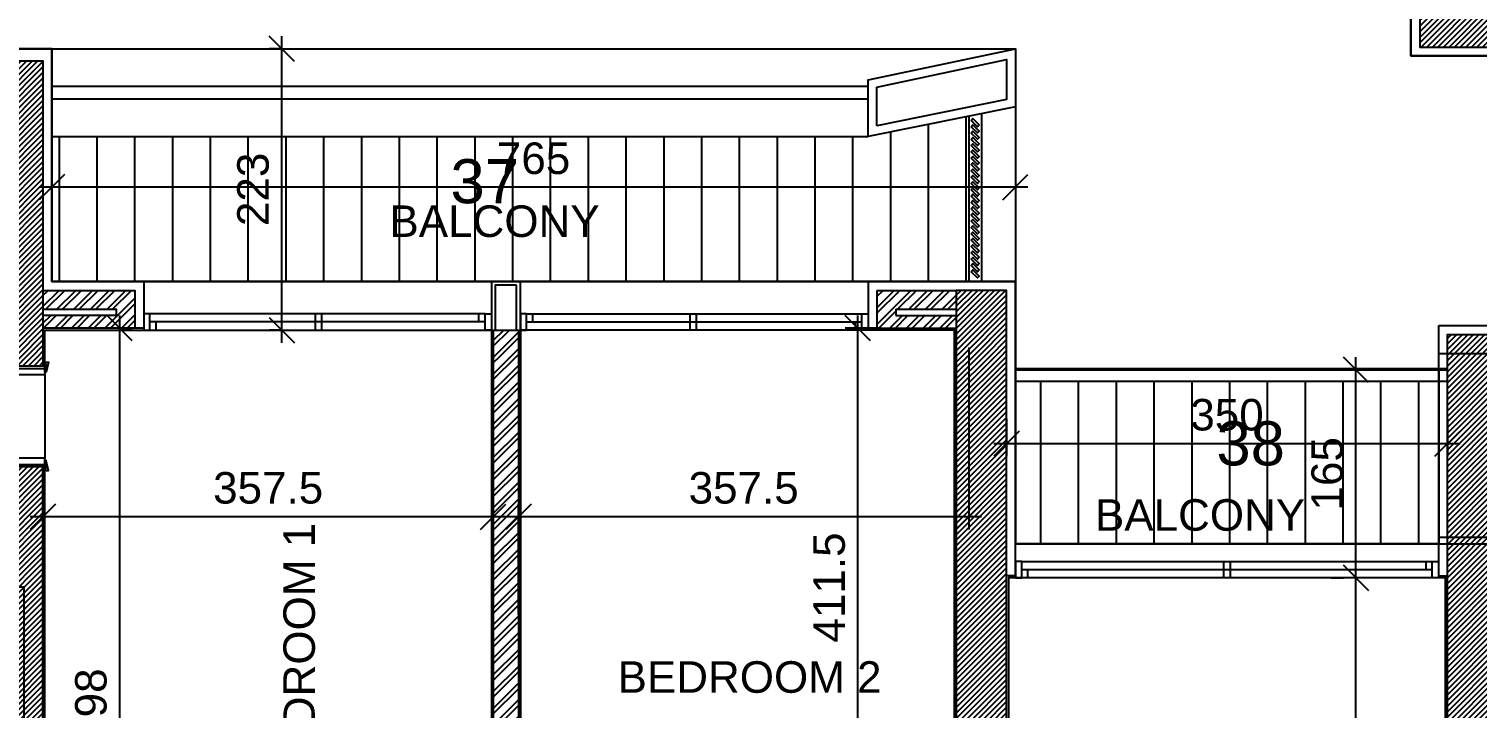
# Model space of a CAD drawing. Extents: x -1.8 to 45.6, y -22.6 to 61.5.
# Drawn here: x 15.67 to 27.16, y 17.37 to 22.75 of the extents above; entities that cross this region are included whole.
import ezdxf
from ezdxf.enums import TextEntityAlignment as Align

# ---------------------------------------------------------------- set-up
doc = ezdxf.new("R2010")
doc.units = 0
doc.header["$MEASUREMENT"] = 0
doc.header["$PDMODE"] = 35
doc.header["$PDSIZE"] = 0.3
doc.layers.get('0').update_dxf_attribs({"linetype": 'CONTINUOUS'})
doc.layers.get('DEFPOINTS').update_dxf_attribs({"linetype": 'CONTINUOUS'})
for name, color, linetype in [('A-ALU', 9, 'CONTINUOUS'), ('A-AREAS', 6, 'CONTINUOUS'), ('A-AREAS-TXT', 6, 'CONTINUOUS'), ('A-BALUST', 1, 'CONTINUOUS'), ('A-claustra', 9, 'CONTINUOUS'), ('a-dim', 3, 'CONTINUOUS'), ('A-DOORS', 1, 'CONTINUOUS'), ('A-HATCH-CONC', 8, 'CONTINUOUS'), ('A-HATCH-WALL', 8, 'CONTINUOUS'), ('A-NOMENCLATURE', 3, 'CONTINUOUS'), ('A-PLASTER', 8, 'CONTINUOUS'), ('A-PROJECTION', 9, 'CONTINUOUS'), ('a-revetement', 1, 'CONTINUOUS'), ('a-stru-fac', 200, 'CONTINUOUS'), ('A-TILES', 137, 'CONTINUOUS'), ('A-WALL', 4, 'CONTINUOUS'), ('S-2ND-3RD-4-5-6TH$0$A-STR 2-3-4-5-6', 2, 'CONTINUOUS')]:
    doc.layers.add(name, color=color, linetype=linetype)
doc.styles.add('A100-STEXT', font='arial.ttf', dxfattribs={"height": 0.25})
doc.dimstyles.new('A100-DIM', dxfattribs={"dimtxt": 0.25, "dimasz": 0.2, "dimexe": 0.1, "dimexo": 0.3, "dimgap": 0.1, "dimtad": 1, "dimlfac": 100, "dimrnd": 0.5, "dimdsep": 46, "dimtxsty": 'A100-STEXT', "dimblk1": 'OBLIQUE', "dimblk2": 'OBLIQUE', "dimsah": 1, "dimcen": -0.05, "dimdle": 0.1, "dimclrd": 15, "dimclre": 15, "dimclrt": 256, "dimadec": 0, "dimazin": 0, "dimtfac": 0.28, "dimtix": 1, "dimtmove": 2, "dimatfit": 3, "dimldrblk": 'OBLIQUE', "dimfxl": 1, "dimtolj": 1, "dimarcsym": 0})

# ---------------------------------------------------------------- blocks, each defined once
blk = doc.blocks.new('A$C3192633D')
at = {"layer": 'A-DOORS'}
for p, q in [((-0.365, 0.009), (-0.374, -0.019)), ((-0.374, 0.009), (-0.365, -0.019)), ((0, 0.009), (0.009, -0.019)), ((0.009, 0.009), (0, -0.019)), ((0.49, 0.02), (0.61, 0.02)), ((0.49, 0), (0.49, 0.019)), ((0.61, -0.003), (0.61, 0.023)), ((0.61, 0.023), (0.615, 0.023)), ((0.625, 0.023), (0.63, 0.023)), ((0.63, -0.003), (0.63, 0.023)), ((0.63, 0.02), (0.644, 0.02)), ((0.645, 0), (0.645, 0.019)), ((0, -0.11), (0, -0.06)), ((0, -0.06), (0.12, -0.06)), ((0.12, -0.11), (0, -0.11)), ((0.56, -0.06), (0.12, -0.06)), ((0.12, -0.11), (0.56, -0.11)), ((0.483, -0.06), (0.36, -0.06)), ((0.483, -0.11), (0.36, -0.11)), ((0.49, 0), (0.61, 0)), ((0.68, -0.06), (0.56, -0.06)), ((0.56, -0.11), (0.68, -0.11)), ((0.6, -0.06), (0.6, -0.052)), ((0.6, -0.06), (0.64, -0.06)), ((0.6, -0.11), (0.6, -0.118)), ((0.6, -0.11), (0.64, -0.11)), ((0.602, -0.05), (0.638, -0.05)), ((0.61, -0.003), (0.612, -0.003)), ((0.612, -0.05), (0.612, -0.003)), ((0.627, -0.05), (0.627, -0.003)), ((0.627, -0.003), (0.63, -0.003)), ((0.63, 0), (0.644, 0)), ((0.64, -0.06), (0.64, -0.052)), ((0.64, -0.11), (0.64, -0.118)), ((0.68, -0.11), (0.68, -0.06)), ((0.49, -0.17), (0.49, -0.189)), ((0.49, -0.17), (0.61, -0.17)), ((0.49, -0.19), (0.61, -0.19)), ((0.602, -0.12), (0.638, -0.12)), ((0.61, -0.167), (0.61, -0.193)), ((0.61, -0.167), (0.612, -0.167)), ((0.61, -0.193), (0.615, -0.193)), ((0.612, -0.12), (0.612, -0.167)), ((0.625, -0.193), (0.63, -0.193)), ((0.627, -0.12), (0.627, -0.167)), ((0.627, -0.167), (0.63, -0.167)), ((0.63, -0.167), (0.63, -0.193)), ((0.63, -0.17), (0.644, -0.17)), ((0.63, -0.19), (0.644, -0.19)), ((0.645, -0.17), (0.645, -0.189)), ((-0.365, -0.809), (-0.374, -0.781)), ((-0.374, -0.809), (-0.365, -0.781)), ((0, -0.809), (0.009, -0.781)), ((0.009, -0.809), (0, -0.781))]:
    blk.add_line(p, q, dxfattribs=at)
at = {"layer": 'A-DOORS', "color": 8}
for p, q in [((-0.365, -0.07), (-0.365, -0.73)), ((0, -0.74), (0, -0.06))]:
    blk.add_line(p, q, dxfattribs=at)
at = {"layer": 'A-DOORS'}
for points in [[(-0.365, 0.01), (-0.365, 0.025), (-0.375, 0.025), (-0.375, 0.03), (-0.395, 0.03), (-0.375, -0.048, 0.381769), (-0.373, -0.05), (-0.365, -0.05), (-0.365, -0.02), (-0.375, -0.02), (-0.375, 0.01), (-0.365, 0.01)], [(0, 0.01), (0, 0.025), (0.01, 0.025), (0.01, 0.03), (0.03, 0.03), (0.01, -0.048, -0.381769), (0.008, -0.05), (0, -0.05), (0, -0.02), (0.01, -0.02), (0.01, 0.01), (0, 0.01)], [(-0.365, -0.81), (-0.365, -0.825), (-0.375, -0.825), (-0.375, -0.83), (-0.395, -0.83), (-0.375, -0.752, -0.381769), (-0.373, -0.75), (-0.365, -0.75), (-0.365, -0.78), (-0.375, -0.78), (-0.375, -0.81), (-0.365, -0.81)], [(0, -0.81), (0, -0.825), (0.01, -0.825), (0.01, -0.83), (0.03, -0.83), (0.01, -0.752, 0.381769), (0.008, -0.75), (0, -0.75), (0, -0.78), (0.01, -0.78), (0.01, -0.81), (0, -0.81)]]:
    blk.add_lwpolyline(points, format="xyb", dxfattribs=at)
for points in [[(-0.365, 0.009), (-0.365, -0.019), (-0.374, -0.019), (-0.374, 0.009)], [(0, 0.009), (0, -0.019), (0.009, -0.019), (0.009, 0.009)], [(-0.365, -0.809), (-0.365, -0.781), (-0.374, -0.781), (-0.374, -0.809)], [(0, -0.809), (0, -0.781), (0.009, -0.781), (0.009, -0.809)]]:
    blk.add_lwpolyline(points, close=True, dxfattribs=at)
for points in [[(-0.365, 0), (0, 0), (0, -0.02), (-0.365, -0.02), (-0.365, 0)], [(0, -0.02), (-0.365, -0.02), (-0.365, -0.07), (-0.04, -0.07)], [(-0.04, -0.07), (-0.04, -0.06), (0, -0.06), (0, -0.02)], [(0, -0.78), (-0.365, -0.78), (-0.365, -0.73), (-0.04, -0.73)], [(-0.365, -0.8), (0, -0.8), (0, -0.78), (-0.365, -0.78), (-0.365, -0.8)], [(-0.04, -0.73), (-0.04, -0.74), (0, -0.74), (0, -0.78)]]:
    blk.add_lwpolyline(points, dxfattribs=at)
blk.add_arc((0, -0.06), 0.68, 270.0254, 359.9746, dxfattribs=at)
at = {"layer": 'A-DOORS', "extrusion": (0, 0, -1)}
for centre, major_axis, start_param, end_param in [((0.49, 0.019), (-0.000354, 0.000354), 5.497787, 7.068583), ((0.49, 0), (0.000354, 0.000354), 2.356194, 3.926991), ((0.62, 0.031), (-0.00642, 0.00642), 3.344077, 4.509904), ((0.644, 0.019), (0.000354, 0.000354), -0.785398, 0.785398), ((0.644, 0), (-0.000354, 0.000354), 2.356194, 3.926991), ((0.602, -0.052), (-0.00141, 0.00141), 5.497787, 7.068583), ((0.62, -0.021), (-0.0138, 0.0138), 0.390607, 1.180189), ((0.638, -0.052), (0.00141, 0.00141), -0.785398, 0.785398), ((0.49, -0.17), (-0.000354, 0.000354), 5.497787, 7.068583), ((0.49, -0.189), (0.000354, 0.000354), 2.356194, 3.926991), ((0.602, -0.118), (0.00141, 0.00141), 2.356194, 3.926991), ((0.62, -0.149), (-0.0138, 0.0138), 3.5322, 4.321782), ((0.62, -0.201), (0.00642, 0.00642), -1.368312, -0.202485), ((0.638, -0.118), (-0.00141, 0.00141), 2.356194, 3.926991), ((0.644, -0.17), (0.000354, 0.000354), -0.785398, 0.785398), ((0.644, -0.189), (-0.000354, 0.000354), 2.356194, 3.926991)]:
    blk.add_ellipse(centre, major_axis=major_axis, ratio=1, start_param=start_param, end_param=end_param, dxfattribs=at)
blk = doc.blocks.new('A$C5D3262F0')
at = {"layer": 'A-ALU'}
for p, q in [((19.288, 20.495), (16.628, 20.495)), ((17.941, 20.365), (17.941, 20.495)), ((17.991, 20.365), (17.991, 20.495)), ((19.238, 20.43), (19.238, 20.495)), ((19.618, 20.495), (22.278, 20.495)), ((19.668, 20.43), (19.668, 20.495)), ((20.916, 20.365), (20.916, 20.495)), ((20.966, 20.365), (20.966, 20.495)), ((16.578, 20.365), (19.338, 20.365)), ((19.288, 20.43), (16.628, 20.43)), ((16.678, 20.365), (16.678, 20.43)), ((22.328, 20.365), (19.568, 20.365)), ((19.618, 20.43), (22.278, 20.43)), ((22.228, 20.365), (22.228, 20.43)), ((23.548, 18.53), (26.808, 18.53)), ((26.758, 18.465), (26.758, 18.53)), ((26.858, 18.4), (23.498, 18.4)), ((23.548, 18.465), (26.808, 18.465)), ((23.598, 18.4), (23.598, 18.465))]:
    blk.add_line(p, q, dxfattribs=at)
for points in [[(16.628, 20.495), (16.578, 20.495), (16.578, 20.365), (16.628, 20.365)], [(19.288, 20.495), (19.338, 20.495), (19.338, 20.365), (19.288, 20.365)], [(19.618, 20.495), (19.568, 20.495), (19.568, 20.365), (19.618, 20.365)], [(22.278, 20.495), (22.328, 20.495), (22.328, 20.365), (22.278, 20.365)], [(23.548, 18.53), (23.498, 18.53), (23.498, 18.4), (23.548, 18.4)], [(25.153, 18.53), (25.203, 18.53), (25.203, 18.4), (25.153, 18.4)], [(26.808, 18.53), (26.858, 18.53), (26.858, 18.4), (26.808, 18.4)]]:
    blk.add_lwpolyline(points, close=True, dxfattribs=at)
blk = doc.blocks.new('_OBLIQUE')
at = {"color": 0, "linetype": 'ByBlock'}
blk.add_line((-0.5, -0.5), (0.5, 0.5), dxfattribs=at)
blk = doc.blocks.new('*D133')
at = {"layer": 'a-dim', "color": 15, "lineweight": -2}
for p, q in [((26.508, 18.4), (26.102, 18.4)), ((26.202, 14.2), (26.202, 18.5)), ((26.628, 14.3), (26.102, 14.3))]:
    blk.add_line(p, q, dxfattribs=at)
at = {"layer": 'DEFPOINTS', "color": 0}
for p in [(26.202, 18.4), (26.808, 18.4), (26.928, 14.3)]:
    blk.add_point(p, dxfattribs=at)
at = {"layer": 'a-dim', "color": 15, "lineweight": -2, "xscale": 0.2, "yscale": 0.2, "zscale": 0.2}
for p, rotation in [((26.202, 18.4), 90), ((26.202, 14.3), 270)]:
    blk.add_blockref('_OBLIQUE', p, dxfattribs=dict(at, rotation=rotation))
at = {"layer": 'a-dim', "insert": (25.975, 16.35), "char_height": 0.25, "attachment_point": 5, "rotation": 90, "style": 'A100-STEXT'}
blk.add_mtext('\\A1;410', dxfattribs=at)
blk = doc.blocks.new('*D135')
at = {"layer": 'a-dim', "color": 15, "lineweight": -2}
for p, q in [((19.353, 20.226), (19.353, 18.784)), ((15.778, 18.108), (15.778, 18.984)), ((19.453, 18.884), (15.678, 18.884))]:
    blk.add_line(p, q, dxfattribs=at)
at = {"layer": 'DEFPOINTS', "color": 0}
for p in [(19.353, 20.526), (15.778, 18.884), (15.778, 17.808)]:
    blk.add_point(p, dxfattribs=at)
at = {"layer": 'a-dim', "color": 15, "lineweight": -2, "xscale": 0.2, "yscale": 0.2, "zscale": 0.2, "rotation": 180}
blk.add_blockref('_OBLIQUE', (15.778, 18.884), dxfattribs=at)
at = {"layer": 'a-dim', "color": 15, "lineweight": -2, "xscale": 0.2, "yscale": 0.2, "zscale": 0.2}
blk.add_blockref('_OBLIQUE', (19.353, 18.884), dxfattribs=at)
at = {"layer": 'a-dim', "insert": (17.566, 19.112), "char_height": 0.25, "attachment_point": 5, "style": 'A100-STEXT'}
blk.add_mtext('\\A1;357.5', dxfattribs=at)
blk = doc.blocks.new('*D139')
at = {"layer": 'a-dim', "color": 15, "lineweight": -2}
for p, q in [((16.387, 20.48), (16.387, 14.3)), ((16.382, 20.38), (16.487, 20.38)), ((16.282, 14.4), (16.487, 14.4))]:
    blk.add_line(p, q, dxfattribs=at)
at = {"layer": 'DEFPOINTS', "color": 0}
for p in [(16.082, 20.38), (15.982, 14.4), (16.387, 14.4)]:
    blk.add_point(p, dxfattribs=at)
at = {"layer": 'a-dim', "color": 15, "lineweight": -2, "xscale": 0.2, "yscale": 0.2, "zscale": 0.2}
for p, rotation in [((16.387, 20.38), 90), ((16.387, 14.4), 270)]:
    blk.add_blockref('_OBLIQUE', p, dxfattribs=dict(at, rotation=rotation))
at = {"layer": 'a-dim', "insert": (16.16, 17.39), "char_height": 0.25, "attachment_point": 5, "rotation": 90, "style": 'A100-STEXT'}
blk.add_mtext('\\A1;598', dxfattribs=at)
blk = doc.blocks.new('*D142')
at = {"layer": 'a-dim', "color": 15, "lineweight": -2}
for p, q in [((22.248, 16.165), (22.248, 20.48)), ((22.413, 20.38), (22.148, 20.38)), ((21.093, 16.265), (22.348, 16.265))]:
    blk.add_line(p, q, dxfattribs=at)
at = {"layer": 'DEFPOINTS', "color": 0}
for p in [(22.248, 20.38), (22.713, 20.38), (20.793, 16.265)]:
    blk.add_point(p, dxfattribs=at)
at = {"layer": 'a-dim', "color": 15, "lineweight": -2, "xscale": 0.2, "yscale": 0.2, "zscale": 0.2}
for p, rotation in [((22.248, 20.38), 90), ((22.248, 16.265), 270)]:
    blk.add_blockref('_OBLIQUE', p, dxfattribs=dict(at, rotation=rotation))
at = {"layer": 'a-dim', "insert": (22.021, 18.323), "char_height": 0.25, "attachment_point": 5, "rotation": 90, "style": 'A100-STEXT'}
blk.add_mtext('\\A1;411.5', dxfattribs=at)
blk = doc.blocks.new('*D259')
at = {"layer": 'a-dim', "color": 15, "lineweight": -2}
for p, q in [((23.128, 20.226), (23.128, 18.784)), ((19.553, 18.108), (19.553, 18.984)), ((23.228, 18.884), (19.453, 18.884))]:
    blk.add_line(p, q, dxfattribs=at)
at = {"layer": 'DEFPOINTS', "color": 0}
for p in [(23.128, 20.526), (19.553, 18.884), (19.553, 17.808)]:
    blk.add_point(p, dxfattribs=at)
at = {"layer": 'a-dim', "color": 15, "lineweight": -2, "xscale": 0.2, "yscale": 0.2, "zscale": 0.2, "rotation": 180}
blk.add_blockref('_OBLIQUE', (19.553, 18.884), dxfattribs=at)
at = {"layer": 'a-dim', "color": 15, "lineweight": -2, "xscale": 0.2, "yscale": 0.2, "zscale": 0.2}
blk.add_blockref('_OBLIQUE', (23.128, 18.884), dxfattribs=at)
at = {"layer": 'a-dim', "insert": (21.341, 19.112), "char_height": 0.25, "attachment_point": 5, "style": 'A100-STEXT'}
blk.add_mtext('\\A1;357.5', dxfattribs=at)
blk = doc.blocks.new('*D279')
at = {"layer": 'a-dim', "color": 15, "lineweight": -2}
for p, q in [((17.675, 20.265), (17.675, 22.696)), ((17.658, 22.596), (17.575, 22.596)), ((17.658, 20.365), (17.575, 20.365))]:
    blk.add_line(p, q, dxfattribs=at)
at = {"layer": 'DEFPOINTS', "color": 0}
for p in [(17.675, 22.596), (17.958, 22.596), (17.958, 20.365)]:
    blk.add_point(p, dxfattribs=at)
at = {"layer": 'a-dim', "color": 15, "lineweight": -2, "xscale": 0.2, "yscale": 0.2, "zscale": 0.2}
for p, rotation in [((17.675, 22.596), 90), ((17.675, 20.365), 270)]:
    blk.add_blockref('_OBLIQUE', p, dxfattribs=dict(at, rotation=rotation))
at = {"layer": 'a-dim', "insert": (17.447, 21.481), "char_height": 0.25, "attachment_point": 5, "rotation": 90, "style": 'A100-STEXT'}
blk.add_mtext('\\A1;223', dxfattribs=at)
blk = doc.blocks.new('*D280')
at = {"layer": 'a-dim', "color": 15, "lineweight": -2}
for p, q in [((15.848, 21.837), (15.848, 21.399)), ((23.498, 21.837), (23.498, 21.399)), ((23.598, 21.499), (15.748, 21.499))]:
    blk.add_line(p, q, dxfattribs=at)
at = {"layer": 'DEFPOINTS', "color": 0}
for p in [(15.848, 22.137), (23.498, 22.137), (15.848, 21.499)]:
    blk.add_point(p, dxfattribs=at)
at = {"layer": 'a-dim', "color": 15, "lineweight": -2, "xscale": 0.2, "yscale": 0.2, "zscale": 0.2}
for p, rotation in [((15.848, 21.499), 179.9999999961436), ((23.498, 21.499), 359.9999999961436)]:
    blk.add_blockref('_OBLIQUE', p, dxfattribs=dict(at, rotation=rotation))
at = {"layer": 'a-dim', "insert": (19.673, 21.726), "char_height": 0.25, "attachment_point": 5, "rotation": 360, "style": 'A100-STEXT'}
blk.add_mtext('\\A1;765', dxfattribs=at)
blk = doc.blocks.new('*D281')
at = {"layer": 'a-dim', "color": 15, "lineweight": -2}
for p, q in [((26.202, 18.3), (26.202, 20.15)), ((26.005, 20.05), (26.102, 20.05)), ((26.005, 18.4), (26.102, 18.4))]:
    blk.add_line(p, q, dxfattribs=at)
at = {"layer": 'DEFPOINTS', "color": 0}
for p in [(26.202, 20.05), (26.305, 20.05), (26.305, 18.4)]:
    blk.add_point(p, dxfattribs=at)
at = {"layer": 'a-dim', "color": 15, "lineweight": -2, "xscale": 0.2, "yscale": 0.2, "zscale": 0.2}
for p, rotation in [((26.202, 20.05), 90), ((26.202, 18.4), 270)]:
    blk.add_blockref('_OBLIQUE', p, dxfattribs=dict(at, rotation=rotation))
at = {"layer": 'a-dim', "insert": (25.975, 19.225), "char_height": 0.25, "attachment_point": 5, "rotation": 90, "style": 'A100-STEXT'}
blk.add_mtext('\\A1;165', dxfattribs=at)
blk = doc.blocks.new('*D282')
at = {"layer": 'a-dim', "color": 15, "lineweight": -2}
for p, q in [((23.428, 19.66), (23.428, 19.364)), ((26.928, 19.66), (26.928, 19.364)), ((27.028, 19.464), (23.328, 19.464))]:
    blk.add_line(p, q, dxfattribs=at)
at = {"layer": 'DEFPOINTS', "color": 0}
for p in [(23.428, 19.96), (26.928, 19.96), (23.428, 19.464)]:
    blk.add_point(p, dxfattribs=at)
at = {"layer": 'a-dim', "color": 15, "lineweight": -2, "xscale": 0.2, "yscale": 0.2, "zscale": 0.2, "rotation": 180}
blk.add_blockref('_OBLIQUE', (23.428, 19.464), dxfattribs=at)
at = {"layer": 'a-dim', "color": 15, "lineweight": -2, "xscale": 0.2, "yscale": 0.2, "zscale": 0.2}
blk.add_blockref('_OBLIQUE', (26.928, 19.464), dxfattribs=at)
at = {"layer": 'a-dim', "insert": (25.178, 19.692), "char_height": 0.25, "attachment_point": 5, "style": 'A100-STEXT'}
blk.add_mtext('\\A1;350', dxfattribs=at)

msp = doc.modelspace()

# ---------------------------------------------------------------- hatches: boundary and pattern name
at = {"layer": 'A-HATCH-CONC'}
h = msp.add_hatch(dxfattribs=at)
h.set_pattern_fill('ANSI31', color=256, scale=0.25, style=0)
h.paths.add_polyline_path([(41.83837, 22.94), (26.70837, 22.94), (26.70837, 22.61), (28.46837, 22.61), (28.46837, 22.54), (41.83837, 22.54)])
h = msp.add_hatch(dxfattribs=at)
h.set_pattern_fill('ANSI31', color=256, scale=0.25, style=0)
h.paths.add_polyline_path([(15.77837, 22.5), (15.47837, 22.5), (15.47837, 20.15658), (15.77837, 20.15658)])
h = msp.add_hatch(dxfattribs=at)
h.set_pattern_fill('ANSI31', color=256, scale=0.25, style=0)
h.paths.add_polyline_path([(23.42837, 20.68), (23.02837, 20.68), (23.02837, 20.15658), (23.42837, 20.15658)])
h = msp.add_hatch(dxfattribs=at)
h.set_pattern_fill('ANSI31', color=256, scale=0.25, style=0)
h.paths.add_polyline_path([(27.32837, 20.33), (26.92837, 20.33), (26.92837, 3.87), (25.34873, 3.87), (23.42837, 4.13187), (23.42837, 5.8), (23.12837, 5.8), (23.12837, 3.87), (25.32837, 3.57), (27.32837, 3.57)])
h = msp.add_hatch(dxfattribs=at)
h.set_pattern_fill('ANSI31', color=256, scale=0.25, style=0)
h.paths.add_polyline_path([(15.77837, 20.15658), (15.47837, 20.15658), (15.47837, 20.08), (15.77837, 20.08)])
h = msp.add_hatch(dxfattribs=at)
h.set_pattern_fill('ANSI31', color=256, scale=0.25, style=0)
h.paths.add_polyline_path([(23.42837, 20.15658), (23.02837, 20.15658), (23.02837, 17.25), (23.42837, 17.25)])
h = msp.add_hatch(dxfattribs=at)
h.set_pattern_fill('ANSI31', color=256, scale=0.25, style=0)
h.paths.add_polyline_path([(15.77837, 19.28), (15.47837, 19.28), (15.47837, 17.55), (11.87837, 17.55), (11.87837, 19.28), (11.57837, 19.28), (11.57837, 11.65), (11.87837, 11.65), (11.87837, 17.25), (15.47837, 17.25), (15.47837, 11.65), (15.77837, 11.65)])
at = {"layer": 'A-HATCH-WALL'}
h = msp.add_hatch(dxfattribs=at)
h.set_pattern_fill('ANSI32', color=256, scale=0.25, style=0)
h.paths.add_polyline_path([(16.50837, 20.68), (15.77837, 20.68), (15.77837, 20.53), (16.35837, 20.53), (16.35837, 20.48), (15.77837, 20.48), (15.77837, 20.38), (16.50837, 20.38)])
h = msp.add_hatch(dxfattribs=at)
h.set_pattern_fill('ANSI32', color=256, scale=0.25, style=0)
h.paths.add_polyline_path([(23.02837, 20.68), (22.39837, 20.68), (22.39837, 20.38), (23.02837, 20.38), (23.02837, 20.48), (22.54837, 20.48), (22.54837, 20.53), (23.02837, 20.53)])
h = msp.add_hatch(dxfattribs=at)
h.set_pattern_fill('ANSI32', color=256, scale=0.25, style=0)
h.paths.add_polyline_path([(19.55337, 20.365), (19.35337, 20.365), (19.35337, 20.15658), (19.55337, 20.15658)])
h = msp.add_hatch(dxfattribs=at)
h.set_pattern_fill('ANSI32', color=256, scale=0.25, style=0)
h.paths.add_polyline_path([(19.55337, 20.15658), (19.35337, 20.15658), (19.35337, 16), (19.50337, 16), (19.50337, 16.1), (19.62837, 16.1), (19.62837, 16.25), (19.55337, 16.25)])
at = {"layer": 'A-TILES'}
h = msp.add_hatch(dxfattribs=at)
h.set_pattern_fill('_USER', color=256, scale=0.3, angle=90, style=0, pattern_type=0)
h.set_pattern_definition([(90, (30.60837, 8.1), (-0.3, 2e-17), [])])
h.paths.add_polyline_path([(22.32837, 20.75), (23.12837, 20.75), (23.12837, 22.06182), (22.32837, 21.9), (22.32837, 21.9), (15.84837, 21.9), (15.84837, 20.75), (16.57837, 20.75), (19.35337, 20.75), (19.55337, 20.75)])
h = msp.add_hatch(dxfattribs=at)
h.set_pattern_fill('_USER', color=256, scale=0.3, angle=90, style=0, pattern_type=0)
h.set_pattern_definition([(90, (9e-11, -5e-11), (-0.3, 2e-17), [])])
h.paths.add_polyline_path([(26.85837, 18.67), (26.85837, 19.96), (23.49837, 19.96), (23.49837, 18.67)])

# ---------------------------------------------------------------- linework, layer by layer
at = {"layer": 'A-ALU'}
for p, q in [((16.57837, 20.75), (19.33837, 20.75)), ((22.32837, 20.75), (19.56837, 20.75)), ((26.85837, 18.67), (23.49837, 18.67))]:
    msp.add_line(p, q, dxfattribs=at)
at = {"layer": 'A-AREAS'}
for p, q in [((26.85837, 20.18), (32.56837, 20.18)), ((26.85837, 18.72), (26.85837, 20.18)), ((27.36837, 18.72), (26.85837, 18.72))]:
    msp.add_line(p, q, dxfattribs=at)
msp.add_lwpolyline([(26.63837, 23.51), (26.63837, 22.54), (41.90837, 22.54), (41.90837, 22.91)], dxfattribs=at)
for points in [[(13.67837, 22.5962), (15.84837, 22.5962), (15.84837, 20.75), (23.49837, 20.75), (23.49837, 18.67), (27.32837, 18.67), (27.32837, 3.5), (25.32362, 3.5), (23.05837, 3.8089), (23.05837, 5.43), (15.84837, 5.43), (15.84837, 3.5), (13.67837, 3.5), (13.67837, 7.7), (15.62837, 7.7), (15.62837, 9.825), (16.85337, 9.825), (16.85337, 11.725), (15.62837, 11.725), (15.62837, 17.4), (15.62837, 17.4), (15.62837, 18.325), (13.67837, 18.325)], [(15.84837, 22.5962), (23.49837, 22.5962), (23.49837, 20.75), (15.84837, 20.75)], [(23.49837, 20.05), (26.85837, 20.05), (26.85837, 18.67), (23.49837, 18.67)]]:
    msp.add_lwpolyline(points, close=True, dxfattribs=at)
at = {"layer": 'A-BALUST'}
for p, q in [((15.84837, 22.3), (22.32837, 22.3)), ((15.84837, 22.2), (22.32837, 22.2)), ((23.22837, 22.08205), (23.22837, 20.75)), ((23.12837, 22.06182), (23.12837, 20.75)), ((23.49837, 20.06), (26.92837, 20.06)), ((23.49837, 19.96), (26.92837, 19.96))]:
    msp.add_line(p, q, dxfattribs=at)
at = {"layer": 'A-claustra'}
for points in [[(23.14655, 22.02768), (23.16069, 22.04182), (23.21019, 21.99232), (23.19605, 21.97818)], [(23.14655, 21.97768), (23.16069, 21.99182), (23.21019, 21.94232), (23.19605, 21.92818)], [(23.14655, 21.92768), (23.16069, 21.94182), (23.21019, 21.89232), (23.19605, 21.87818)], [(23.14655, 21.87768), (23.16069, 21.89182), (23.21019, 21.84232), (23.19605, 21.82818)], [(23.14655, 21.82768), (23.16069, 21.84182), (23.21019, 21.79232), (23.19605, 21.77818)], [(23.14655, 21.77768), (23.16069, 21.79182), (23.21019, 21.74232), (23.19605, 21.72818)], [(23.14655, 21.72768), (23.16069, 21.74182), (23.21019, 21.69232), (23.19605, 21.67818)], [(23.14655, 21.67768), (23.16069, 21.69182), (23.21019, 21.64232), (23.19605, 21.62818)], [(23.14655, 21.62768), (23.16069, 21.64182), (23.21019, 21.59232), (23.19605, 21.57818)], [(23.14655, 21.57768), (23.16069, 21.59182), (23.21019, 21.54232), (23.19605, 21.52818)], [(23.14655, 21.52768), (23.16069, 21.54182), (23.21019, 21.49232), (23.19605, 21.47818)], [(23.14655, 21.47768), (23.16069, 21.49182), (23.21019, 21.44232), (23.19605, 21.42818)], [(23.14655, 21.42768), (23.16069, 21.44182), (23.21019, 21.39232), (23.19605, 21.37818)], [(23.14655, 21.37768), (23.16069, 21.39182), (23.21019, 21.34232), (23.19605, 21.32818)], [(23.14655, 21.32768), (23.16069, 21.34182), (23.21019, 21.29232), (23.19605, 21.27818)], [(23.14655, 21.27768), (23.16069, 21.29182), (23.21019, 21.24232), (23.19605, 21.22818)], [(23.14655, 21.22768), (23.16069, 21.24182), (23.21019, 21.19232), (23.19605, 21.17818)], [(23.14655, 21.17768), (23.16069, 21.19182), (23.21019, 21.14232), (23.19605, 21.12818)], [(23.14655, 21.12768), (23.16069, 21.14182), (23.21019, 21.09232), (23.19605, 21.07818)], [(23.14655, 21.07768), (23.16069, 21.09182), (23.21019, 21.04232), (23.19605, 21.02818)], [(23.14655, 21.02768), (23.16069, 21.04182), (23.21019, 20.99232), (23.19605, 20.97818)], [(23.14655, 20.97768), (23.16069, 20.99182), (23.21019, 20.94232), (23.19605, 20.92818)], [(23.14655, 20.92768), (23.16069, 20.94182), (23.21019, 20.89232), (23.19605, 20.87818)], [(23.14655, 20.87768), (23.16069, 20.89182), (23.21019, 20.84232), (23.19605, 20.82818)], [(23.14655, 20.82768), (23.16069, 20.84182), (23.21019, 20.79232), (23.19605, 20.77818)]]:
    msp.add_lwpolyline(points, close=True, dxfattribs=at)
at = {"layer": 'A-PLASTER'}
for points in [[(15.79337, 20.08), (15.79337, 20.365), (16.57837, 20.365)], [(19.33837, 20.365), (19.33837, 16)], [(19.56837, 20.365), (19.56837, 16.265), (19.62837, 16.265)], [(20.52837, 16.265), (20.61337, 16.265), (20.61337, 16.865), (20.79337, 16.865), (20.79337, 16.265), (23.01337, 16.265), (23.01337, 20.365), (22.32837, 20.365)], [(19.33837, 15.1), (19.33837, 14.415), (15.79337, 14.415), (15.79337, 19.28)], [(23.49837, 18.415), (23.49837, 18.4), (23.44337, 18.4), (23.44337, 14.315), (23.52837, 14.315)], [(24.42837, 14.315), (24.51337, 14.315), (24.51337, 14.915), (24.69337, 14.915), (24.69337, 14.315), (26.91337, 14.315), (26.91337, 18.4), (26.85837, 18.4), (26.85837, 18.415)]]:
    msp.add_lwpolyline(points, dxfattribs=at)
at = {"layer": 'A-PROJECTION'}
for p, q in [((15.84837, 22.5962), (23.49837, 22.5962)), ((23.49837, 22.13667), (23.49837, 20.75)), ((15.84837, 21.9), (22.32837, 21.9)), ((23.49837, 20.05), (26.92837, 20.05))]:
    msp.add_line(p, q, dxfattribs=at)
at = {"layer": 'a-revetement'}
for p, q in [((26.63837, 22.54), (26.63837, 23.51)), ((26.63837, 22.54), (26.63837, 23.51)), ((15.84837, 22.5962), (15.40837, 22.5962)), ((15.84837, 20.75), (15.84837, 22.5962)), ((28.46837, 22.54), (26.63837, 22.54)), ((16.57837, 20.75), (15.84837, 20.75)), ((16.57837, 20.75), (16.57837, 20.38)), ((22.32837, 20.75), (22.32837, 20.38)), ((22.32837, 20.75), (23.49837, 20.75)), ((23.49837, 18.415), (23.49837, 20.75)), ((16.57837, 20.38), (16.50837, 20.38)), ((22.32837, 20.38), (22.39837, 20.38)), ((26.85837, 18.415), (26.85837, 20.4)), ((26.85837, 20.4), (27.32837, 20.4)), ((23.49837, 18.415), (23.42837, 18.415)), ((26.85837, 18.415), (26.92837, 18.415))]:
    msp.add_line(p, q, dxfattribs=at)
msp.add_lwpolyline([(22.32837, 21.9), (22.32837, 22.34966), (23.49837, 22.5962), (23.49837, 22.13667)], close=True, dxfattribs=at)
msp.add_lwpolyline([(19.56837, 20.75), (19.33837, 20.75), (19.33837, 20.365), (19.56837, 20.365), (19.56837, 20.75)], dxfattribs=at)
at = {"layer": 'a-stru-fac'}
for points in [[(22.39837, 21.98558), (22.39837, 22.29287), (23.42837, 22.50991), (23.42837, 22.19392)], [(19.53837, 20.72), (19.36837, 20.72), (19.36837, 20.365), (19.53837, 20.365)]]:
    msp.add_lwpolyline(points, close=True, dxfattribs=at)
at = {"layer": 'A-WALL'}
for p, q in [((22.39837, 20.68), (22.39837, 20.38)), ((22.39837, 20.68), (23.02837, 20.68)), ((22.54837, 20.53), (23.02837, 20.53)), ((22.54837, 20.53), (22.54837, 20.48)), ((22.54837, 20.48), (23.02837, 20.48)), ((19.35337, 20.365), (19.35337, 16)), ((19.35337, 20.365), (19.55337, 20.365)), ((19.55337, 20.365), (19.55337, 16.25)), ((22.39837, 20.38), (23.02837, 20.38))]:
    msp.add_line(p, q, dxfattribs=at)
for points in [[(15.77837, 20.68), (16.50837, 20.68), (16.50837, 20.38), (15.77837, 20.38)], [(15.77837, 20.53), (16.35837, 20.53), (16.35837, 20.48), (15.77837, 20.48)]]:
    msp.add_lwpolyline(points, dxfattribs=at)
at = {"layer": 'S-2ND-3RD-4-5-6TH$0$A-STR 2-3-4-5-6'}
for points in [[(41.83837, 22.94), (26.70837, 22.94), (26.70837, 22.61), (28.46837, 22.61), (28.46837, 22.54), (41.83837, 22.54)], [(15.77837, 20.08), (15.47837, 20.08), (15.47837, 22.5), (15.77837, 22.5)], [(23.02837, 17.25), (23.42837, 17.25), (23.42837, 20.68), (23.02837, 20.68)], [(27.32837, 3.57), (25.32837, 3.57), (23.12837, 3.87), (23.12837, 5.8), (23.42837, 5.8), (23.42837, 4.13187), (25.34873, 3.87), (26.92837, 3.87), (26.92837, 20.33), (27.32837, 20.33)], [(11.57837, 19.28), (11.57837, 11.65), (11.87837, 11.65), (11.87837, 17.25), (15.47837, 17.25), (15.47837, 11.65), (15.77837, 11.65), (15.77837, 19.28), (15.47837, 19.28), (15.47837, 17.55), (11.87837, 17.55), (11.87837, 19.28)]]:
    msp.add_lwpolyline(points, close=True, dxfattribs=at)

# ---------------------------------------------------------------- block references
at = {"layer": 'A-ALU'}
msp.add_blockref('A$C5D3262F0', (0, 0), dxfattribs=at)
at = {"layer": 'A-DOORS', "xscale": -1}
msp.add_blockref('A$C3192633D', (15.42837, 20.08), dxfattribs=at)

# ---------------------------------------------------------------- texts
at = {"layer": 'A-AREAS-TXT', "style": 'A100-STEXT'}
for s, p in [('37', (19.28522, 21.37085)), ('38', (25.36579, 19.29169))]:
    msp.add_text(s, height=0.35, dxfattribs=at).set_placement(p, align=Align.CENTER)
at = {"layer": 'A-NOMENCLATURE', "style": 'A100-STEXT'}
for s, p in [('BALCONY', (19.36338, 21.22867)), ('BALCONY', (24.96408, 18.89847)), ('BEDROOM 2', (21.3877, 17.61331))]:
    msp.add_text(s, height=0.25, dxfattribs=at).set_placement(p, align=Align.MIDDLE)
msp.add_text('MASTER BEDROOM 1', height=0.25, rotation=90, dxfattribs=at).set_placement((17.81182, 17.0126), align=Align.MIDDLE)

# ---------------------------------------------------------------- dimensions: what is measured, and where the dimension line sits
at = {"layer": 'a-dim'}
for p1, p2, distance, picture, middle in [((17.95837, 20.365), (17.95837, 22.5962), 0.28336, '*D279', (17.44728, 21.4806)), ((23.49837, 22.13667), (15.84837, 22.13667), 0.638, '*D280', (19.67337, 21.72631)), ((26.30541, 18.4), (26.30541, 20.05), 0.10296, '*D281', (25.97481, 19.225)), ((26.92837, 19.96), (23.42837, 19.96), 0.49591, '*D282', (25.17837, 19.69182))]:
    dim = msp.add_aligned_dim(p1=p1, p2=p2, distance=distance, dimstyle='A100-DIM', dxfattribs=at)
    dim.commit()
    dim.dimension.update_dxf_attribs({"geometry": picture, "text_midpoint": middle})
for base, p1, p2, angle, picture, middle in [((15.77837, 18.88447), (19.35337, 20.52556), (15.77837, 17.80806), 180, '*D135', (17.56587, 19.11219)), ((16.38736, 14.4), (16.08212, 20.38), (15.98212, 14.4), 90, '*D139', (16.15971, 17.39)), ((19.55337, 18.88447), (23.12837, 20.52556), (19.55337, 17.80806), 180, '*D259', (21.34087, 19.11219)), ((22.24842, 20.38), (20.79337, 16.265), (22.71337, 20.38), 90, '*D142', (22.02078, 18.3225)), ((26.20245, 18.4), (26.92837, 14.3), (26.80837, 18.4), 90, '*D133', (25.97481, 16.35))]:
    dim = msp.add_linear_dim(base=base, p1=p1, p2=p2, angle=angle, dimstyle='A100-DIM', dxfattribs=at)
    dim.commit()
    dim.dimension.update_dxf_attribs({"geometry": picture, "text_midpoint": middle})

doc.saveas('drawing.dxf')
